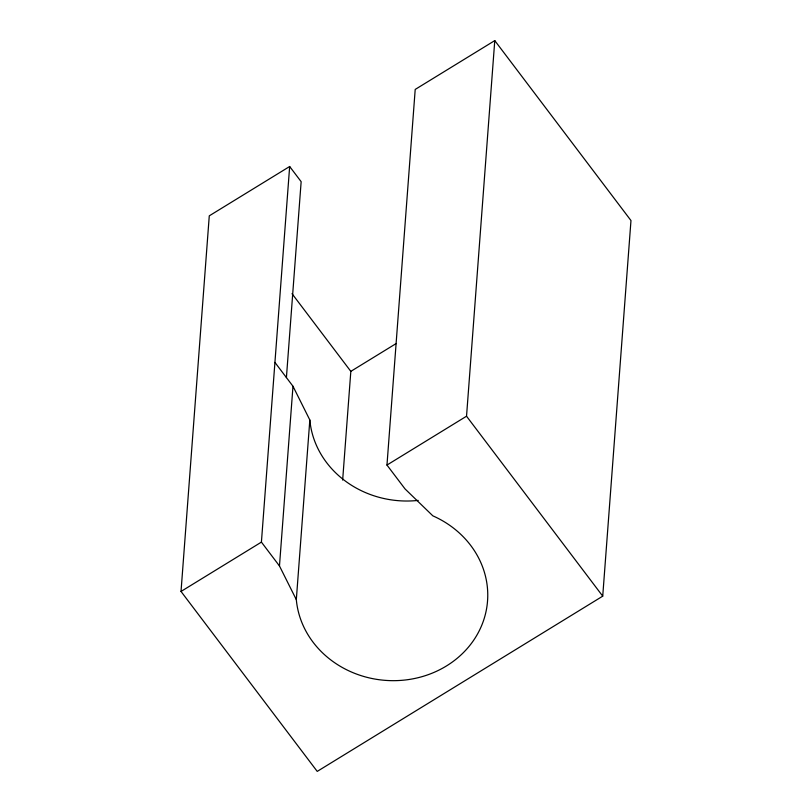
<?xml version="1.0" encoding="UTF-8"?>
<svg xmlns="http://www.w3.org/2000/svg" width="812" height="812" viewBox="0 0 812 812"><rect width="100%" height="100%" fill="white"/><g stroke="black" fill="none" stroke-linecap="round" stroke-linejoin="round"><path stroke-width="1.22" d="M289.661 166.501L261.413 542.111L279.47 565.964L296.319 599.642A95.928 86.803 4.3 0 0 446.478 665.941A95.928 86.803 4.3 0 0 432.847 515.843L405.015 488.895L386.969 465.053L415.206 89.432L494.772 40.6L630.975 220.549L602.727 596.16L317.228 771.4L181.025 591.451L209.273 215.84L289.661 166.501L301.15 181.675L286.413 377.58M279.47 565.964L292.98 386.258L274.933 362.406M296.319 599.642L309.829 419.997L292.98 386.258M342.654 480.075L350.825 371.368L292.015 293.68M602.727 596.16L466.535 416.211L494.772 40.6M350.825 371.368L396.195 343.527M181.025 591.451L261.413 542.111M386.969 465.053L466.535 416.211M418.221 500.405A95.928 86.803 4.3 0 1 309.829 419.997"/></g></svg>
